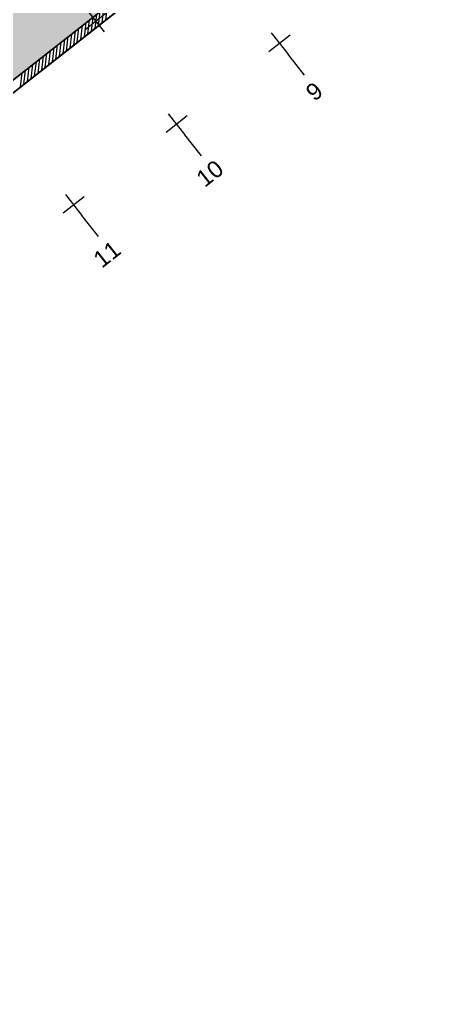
# Model space of a CAD drawing. Header units: metres. Extents: x 2540421 to 2540539, y 1181212 to 1181315.
# Drawn here: x 2540489.91 to 2540502.25, y 1181229.13 to 1181258.16 of the extents above; entities that cross this region are included whole.
import ezdxf

# ---------------------------------------------------------------- set-up
doc = ezdxf.new("R2010")
doc.units = ezdxf.units.M
doc.header["$LTSCALE"] = 5080
doc.layers.add('Axe batim.', color=7, linetype='Continuous')
for name, color, linetype, lineweight in [('HEIG-FLOOR', 10, 'Continuous', 20), ('HEIG-ROOM', 160, 'Continuous', 20), ('MURS_ET_PILIERS', 7, 'Continuous', 20), ('TRAME-MUR', 7, 'Continuous', 20), ('Z-contour', 7, 'Continuous', 20), ('Z-couleur', 7, 'Continuous', 20)]:
    doc.layers.add(name, color=color, linetype=linetype, lineweight=lineweight)
doc.styles.add('Helvetica (bold)', font='arial.ttf', dxfattribs={"height": 150})

msp = doc.modelspace()

# ---------------------------------------------------------------- hatches: boundary and pattern name
at = {"layer": 'Z-couleur', "linetype": 'Continuous', "lineweight": 0, "true_color": 0xffd1ff}
h = msp.add_hatch(color=7, dxfattribs=at)
h.dxf.hatch_style = 1
h.paths.add_polyline_path([(2540482.021, 1181264.954), (2540482.095, 1181264.86), (2540482.04, 1181264.817), (2540484.264, 1181261.986), (2540487.386, 1181264.44), (2540487.571, 1181264.204), (2540487.335, 1181264.018), (2540487.15, 1181264.254), (2540484.32, 1181262.03), (2540484.505, 1181261.794), (2540484.45, 1181261.751), (2540486.674, 1181258.92), (2540489.796, 1181261.373), (2540489.981, 1181261.138), (2540489.745, 1181260.952), (2540489.56, 1181261.188), (2540486.73, 1181258.963), (2540486.915, 1181258.728), (2540486.86, 1181258.684), (2540489.084, 1181255.854), (2540495.075, 1181260.563), (2540492.851, 1181263.393), (2540492.812, 1181263.362), (2540492.626, 1181263.598), (2540492.717, 1181263.669), (2540490.492, 1181266.5), (2540490.402, 1181266.428), (2540490.216, 1181266.664), (2540490.307, 1181266.735), (2540488.082, 1181269.566), (2540487.992, 1181269.495), (2540487.917, 1181269.589), (2540485.087, 1181267.364), (2540485.161, 1181267.27), (2540484.925, 1181267.085), (2540484.851, 1181267.179)])

# ---------------------------------------------------------------- linework, layer by layer
at = {"layer": 'Axe batim.', "color": 250, "linetype": 'Continuous', "lineweight": 0}
for p, q in [((2540492.495, 1181258.344), (2540491.866, 1181257.849)), ((2540491.933, 1181258.411), (2540492.428, 1181257.782)), ((2540497.971, 1181257.688), (2540497.342, 1181257.193)), ((2540497.41, 1181257.755), (2540497.904, 1181257.126)), ((2540494.343, 1181255.345), (2540494.838, 1181254.716)), ((2540494.905, 1181255.278), (2540494.276, 1181254.783)), ((2540491.839, 1181252.868), (2540491.21, 1181252.373)), ((2540491.277, 1181252.935), (2540491.771, 1181252.306))]:
    msp.add_line(p, q, dxfattribs=at)
at = {"layer": 'Axe batim.', "color": 0, "linetype": 'Continuous', "lineweight": 0}
for p, q in [((2540498.398, 1181256.497), (2540497.904, 1181257.126)), ((2540495.332, 1181254.087), (2540494.838, 1181254.716)), ((2540492.266, 1181251.677), (2540491.771, 1181252.306))]:
    msp.add_line(p, q, dxfattribs=at)
at = {"layer": 'HEIG-FLOOR', "flags": 128}
msp.add_lwpolyline([(2540455.569, 1181229.13), (2540501.621, 1181265.326), (2540503.908, 1181262.417), (2540503.798, 1181262.331), (2540503.921, 1181262.173), (2540513.199, 1181269.465), (2540512.025, 1181270.959), (2540533.245, 1181287.637), (2540532.75, 1181288.266), (2540534.173, 1181289.385), (2540532.443, 1181291.586), (2540531.025, 1181293.391), (2540529.724, 1181295.046), (2540528.545, 1181294.119), (2540524.837, 1181298.836), (2540512.572, 1181289.196), (2540502.932, 1181301.461), (2540426.04, 1181241.026)], dxfattribs=at)
at = {"layer": 'HEIG-ROOM', "flags": 128}
msp.add_lwpolyline([(2540495.075, 1181260.563), (2540489.084, 1181255.854), (2540486.86, 1181258.684)], dxfattribs=at)
at = {"layer": 'MURS_ET_PILIERS', "color": 7, "linetype": 'Continuous', "lineweight": 20}
for p, q in [((2540461.543, 1181234.207), (2540501.169, 1181265.352)), ((2540473.994, 1181243.611), (2540498.524, 1181262.891)), ((2540492.223, 1181257.939), (2540470.76, 1181241.069))]:
    msp.add_line(p, q, dxfattribs=at)
at = {"layer": 'TRAME-MUR', "color": 7, "linetype": 'Continuous', "lineweight": 20}
for p, q in [((2540501.59, 1181265.301), (2540455.569, 1181229.13)), ((2540461.543, 1181234.207), (2540501.169, 1181265.352))]:
    msp.add_line(p, q, dxfattribs=at)
at = {"layer": 'TRAME-MUR', "linetype": 'Continuous', "lineweight": 0}
for p, q in [((2540492.478, 1181258.14), (2540492.529, 1181258.561)), ((2540492.055, 1181257.807), (2540492.105, 1181258.228)), ((2540492.161, 1181257.89), (2540492.211, 1181258.311)), ((2540492.267, 1181257.973), (2540492.317, 1181258.395)), ((2540492.372, 1181258.057), (2540492.423, 1181258.478)), ((2540491.737, 1181257.557), (2540491.788, 1181257.979)), ((2540491.843, 1181257.64), (2540491.893, 1181258.062)), ((2540491.949, 1181257.724), (2540491.999, 1181258.145)), ((2540491.313, 1181257.224), (2540491.364, 1181257.646)), ((2540491.419, 1181257.308), (2540491.47, 1181257.729)), ((2540491.525, 1181257.391), (2540491.576, 1181257.812)), ((2540491.631, 1181257.474), (2540491.682, 1181257.895)), ((2540490.996, 1181256.975), (2540491.046, 1181257.396)), ((2540491.102, 1181257.058), (2540491.152, 1181257.479)), ((2540491.208, 1181257.141), (2540491.258, 1181257.562)), ((2540490.572, 1181256.642), (2540490.623, 1181257.063)), ((2540490.678, 1181256.725), (2540490.728, 1181257.146)), ((2540490.784, 1181256.808), (2540490.834, 1181257.229)), ((2540490.89, 1181256.891), (2540490.94, 1181257.313)), ((2540490.254, 1181256.392), (2540490.305, 1181256.813)), ((2540490.36, 1181256.475), (2540490.411, 1181256.896)), ((2540490.466, 1181256.558), (2540490.517, 1181256.98)), ((2540489.937, 1181256.142), (2540489.987, 1181256.563)), ((2540490.043, 1181256.225), (2540490.093, 1181256.647)), ((2540490.148, 1181256.309), (2540490.199, 1181256.73))]:
    msp.add_line(p, q, dxfattribs=at)
at = {"layer": 'Z-contour', "color": 7, "linetype": 'Continuous', "lineweight": 0, "true_color": 0xffd1ff, "flags": 128}
msp.add_lwpolyline([(2540486.86, 1181258.684), (2540489.084, 1181255.854), (2540495.075, 1181260.563)], dxfattribs=at)

# ---------------------------------------------------------------- texts
at = {"layer": 'Axe batim.', "color": 0, "linetype": 'Continuous', "lineweight": 0, "style": 'Helvetica (bold)'}
for s, p in [('9', (2540498.693, 1181255.693)), ('10', (2540495.429, 1181253.127)), ('11', (2540492.363, 1181250.717))]:
    msp.add_text(s, height=0.5, rotation=38.1665, dxfattribs=at).set_placement(p)

doc.saveas('drawing.dxf')
